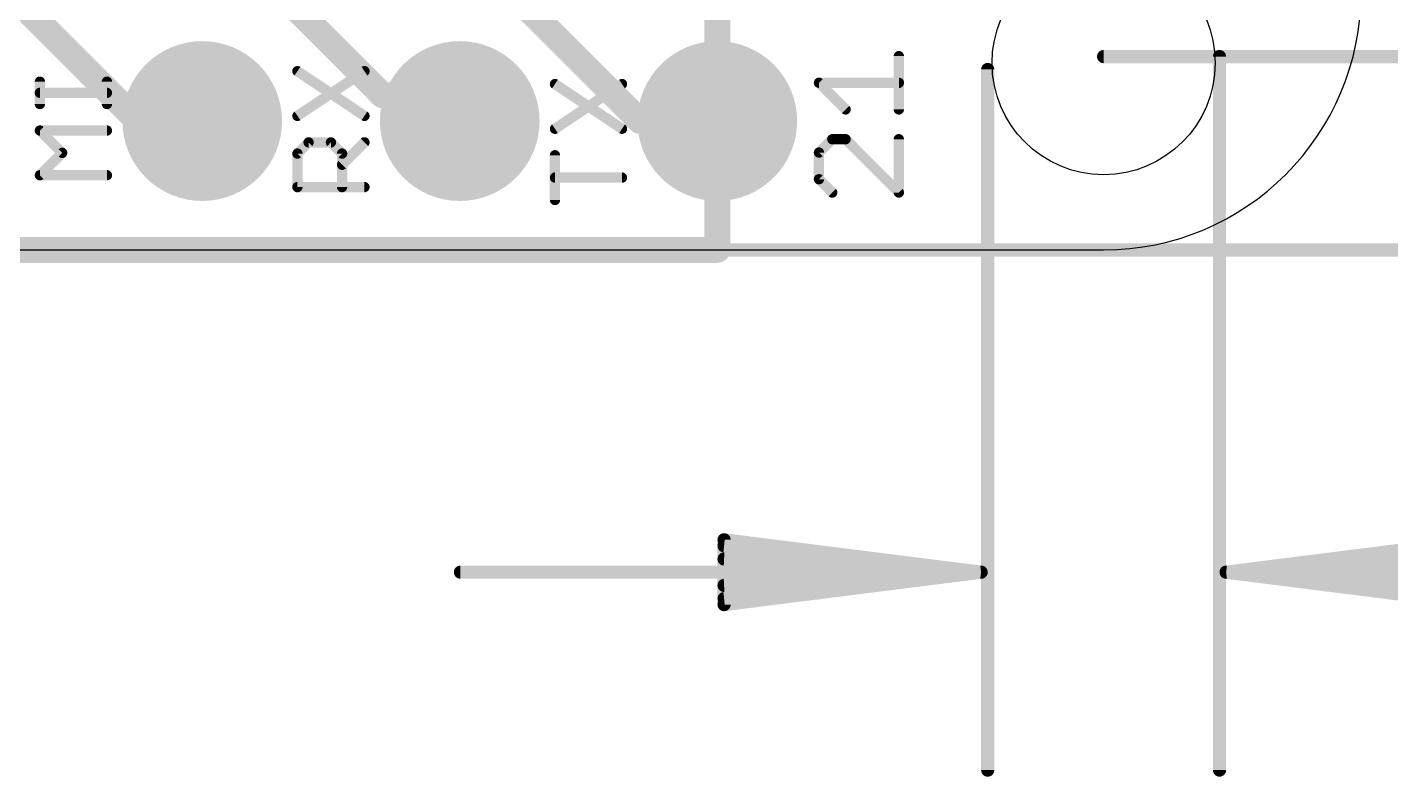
# Model space of a CAD drawing. Extents: x -6.8 to 60.3, y -8.9 to 34.9.
# Drawn here: x 37.64 to 51.09, y -5.19 to 2.19 of the extents above; entities that cross this region are included whole.
import ezdxf

# ---------------------------------------------------------------- set-up
doc = ezdxf.new("R2010")
doc.units = 0
for name, color, linetype in [('1', 12, 'CONTINUOUS'), ('16', 132, 'CONTINUOUS'), ('17', 110, 'CONTINUOUS'), ('20', 53, 'CONTINUOUS'), ('21', 40, 'CONTINUOUS'), ('47', 253, 'CONTINUOUS')]:
    doc.layers.add(name, color=color, linetype=linetype)

# ---------------------------------------------------------------- blocks, each defined once
blk = doc.blocks.new('ROUNDP')
at = {"const_width": 0.5}
blk.add_lwpolyline([(0, -0.25, 1), (0, 0.25, 1), (0, -0.25)], format="xyb", dxfattribs=at)

msp = doc.modelspace()

# ---------------------------------------------------------------- linework, layer by layer
at = {"layer": '1', "const_width": 0.254}
for points in [[(44.45, 0), (44.45, 22.86)], [(0, 0), (44.45, 0)]]:
    msp.add_lwpolyline(points, dxfattribs=at)
at = {"layer": '1', "const_width": 0.127}
for points in [[(44.3865, 0, 1), (44.5135, 0)], [(44.45, -0.0635, 1), (44.45, 0.0635)]]:
    msp.add_lwpolyline(points, format="xyb", dxfattribs=at)
at = {"layer": '16', "const_width": 0.254}
for points in [[(44.45, 0), (44.45, 22.86)], [(38.481, 4.191), (41.148, 1.524)], [(37.5158, 2.4892), (38.735, 1.27)], [(42.418, 2.54), (43.688, 1.27)], [(41.148, 1.524), (41.656, 1.524)], [(41.656, 1.524), (41.91, 1.27)], [(38.735, 1.27), (39.37, 1.27)], [(43.688, 1.27), (44.45, 1.27)], [(0, 0), (44.45, 0)]]:
    msp.add_lwpolyline(points, dxfattribs=at)
at = {"layer": '16', "const_width": 0.127}
for points in [[(41.148, 1.5875, 1), (41.148, 1.4605)], [(41.1031, 1.4791, 1), (41.1929, 1.5689)], [(41.7009, 1.5689, 1), (41.6111, 1.4791)], [(41.656, 1.4605, 1), (41.656, 1.5875)], [(38.735, 1.3335, 1), (38.735, 1.2065)], [(38.6901, 1.2251, 1), (38.7799, 1.3149)], [(39.37, 1.2065, 1), (39.37, 1.3335)], [(41.8651, 1.2251, 1), (41.9549, 1.3149)], [(43.688, 1.3335, 1), (43.688, 1.2065)], [(43.6431, 1.2251, 1), (43.7329, 1.3149)], [(44.45, 1.2065, 1), (44.45, 1.3335)], [(44.3865, 0, 1), (44.5135, 0)], [(44.45, -0.0635, 1), (44.45, 0.0635)]]:
    msp.add_lwpolyline(points, format="xyb", dxfattribs=at)
at = {"layer": '20'}
msp.add_line((2.54, 0), (48.26, 0), dxfattribs=at)
msp.add_circle((48.26, 1.8415), 1.1, dxfattribs=at)
msp.add_arc((48.26, 2.54), 2.54, 270, 0, dxfattribs=at)
at = {"layer": '21', "const_width": 0.1016}
for points in [[(46.2407, 1.3843), (46.2407, 1.9097)], [(40.3092, 1.3208), (40.9702, 1.7614)], [(40.3092, 1.7614), (40.9702, 1.3208)], [(37.7692, 1.4377), (37.7692, 1.6581)], [(38.4302, 1.4377), (38.4302, 1.6581)], [(42.8492, 1.1938), (43.5102, 1.6344)], [(42.8492, 1.6344), (43.5102, 1.1938)], [(45.7153, 1.3843), (45.4526, 1.647)], [(45.4526, 1.647), (46.2407, 1.647)], [(38.4302, 1.5479), (37.7692, 1.5479)], [(37.9896, 0.9564), (37.7692, 1.1767)], [(37.7692, 1.1767), (38.4302, 1.1767)], [(40.3092, 0.9496), (40.4194, 1.0598)], [(40.4194, 1.0598), (40.6397, 1.0598)], [(40.6397, 1.0598), (40.7499, 0.9496)], [(40.7499, 0.8395), (40.9702, 1.0598)], [(45.584, 1.0911), (45.4526, 0.9598)], [(45.7153, 1.0911), (45.584, 1.0911)], [(46.2407, 0.5657), (45.7153, 1.0911)], [(46.2407, 1.0911), (46.2407, 0.5657)], [(37.7692, 0.7361), (37.9896, 0.9564)], [(40.3092, 0.6192), (40.3092, 0.9496)], [(40.7499, 0.9496), (40.7499, 0.6192)], [(42.8492, 0.4922), (42.8492, 0.9328)], [(45.4526, 0.9598), (45.4526, 0.6971)], [(38.4302, 0.7361), (37.7692, 0.7361)], [(43.5102, 0.7125), (42.8492, 0.7125)], [(45.4526, 0.6971), (45.584, 0.5657)], [(40.9702, 0.6192), (40.3092, 0.6192)]]:
    msp.add_lwpolyline(points, dxfattribs=at)
at = {"layer": '21', "const_width": 0.0508}
for points in [[(46.2661, 1.9097, 1), (46.2153, 1.9097)], [(40.3233, 1.7826, 1), (40.2951, 1.7403)], [(40.9843, 1.7403, 1), (40.9561, 1.7826)], [(37.7946, 1.6581, 1), (37.7438, 1.6581)], [(38.4556, 1.6581, 1), (38.4048, 1.6581)], [(42.8633, 1.6556, 1), (42.8351, 1.6133)], [(43.5243, 1.6133, 1), (43.4961, 1.6556)], [(45.4706, 1.665, 1), (45.4347, 1.629)], [(45.4526, 1.6724, 1), (45.4526, 1.6216)], [(46.2407, 1.6216, 1), (46.2407, 1.6724)], [(37.7692, 1.5733, 1), (37.7692, 1.5225)], [(38.4302, 1.5225, 1), (38.4302, 1.5733)], [(37.7438, 1.4377, 1), (37.7946, 1.4377)], [(38.4048, 1.4377, 1), (38.4556, 1.4377)], [(40.2951, 1.3419, 1), (40.3233, 1.2997)], [(40.9561, 1.2997, 1), (40.9843, 1.3419)], [(45.6974, 1.3663, 1), (45.7333, 1.4023)], [(46.2153, 1.3843, 1), (46.2661, 1.3843)], [(37.7692, 1.2021, 1), (37.7692, 1.1513)], [(37.7872, 1.1947, 1), (37.7513, 1.1588)], [(38.4302, 1.1513, 1), (38.4302, 1.2021)], [(42.8351, 1.2149, 1), (42.8633, 1.1727)], [(43.4961, 1.1727, 1), (43.5243, 1.2149)], [(40.4194, 1.0852, 1), (40.4194, 1.0344)], [(40.4374, 1.0418, 1), (40.4014, 1.0778)], [(40.6577, 1.0778, 1), (40.6218, 1.0418)], [(40.6397, 1.0344, 1), (40.6397, 1.0852)], [(40.9882, 1.0418, 1), (40.9522, 1.0778)], [(45.584, 1.1165, 1), (45.584, 1.0657)], [(45.6019, 1.0731, 1), (45.566, 1.1091)], [(45.7333, 1.1091, 1), (45.6974, 1.0731)], [(45.7153, 1.0657, 1), (45.7153, 1.1165)], [(46.2661, 1.0911, 1), (46.2153, 1.0911)], [(38.0075, 0.9385, 1), (37.9716, 0.9744)], [(37.9716, 0.9385, 1), (38.0075, 0.9744)], [(40.3346, 0.9496, 1), (40.2838, 0.9496)], [(40.2913, 0.9676, 1), (40.3272, 0.9317)], [(40.7753, 0.9496, 1), (40.7245, 0.9496)], [(40.7319, 0.9317, 1), (40.7678, 0.9676)], [(42.8746, 0.9328, 1), (42.8238, 0.9328)], [(45.478, 0.9598, 1), (45.4272, 0.9598)], [(45.4347, 0.9777, 1), (45.4706, 0.9418)], [(40.7319, 0.8574, 1), (40.7678, 0.8215)], [(37.7692, 0.7615, 1), (37.7692, 0.7107)], [(37.7513, 0.7541, 1), (37.7872, 0.7181)], [(38.4302, 0.7107, 1), (38.4302, 0.7615)], [(42.8492, 0.7379, 1), (42.8492, 0.6871)], [(43.5102, 0.6871, 1), (43.5102, 0.7379)], [(45.4272, 0.6971, 1), (45.478, 0.6971)], [(45.4706, 0.715, 1), (45.4347, 0.6791)], [(40.3092, 0.6446, 1), (40.3092, 0.5938)], [(40.2838, 0.6192, 1), (40.3346, 0.6192)], [(40.7245, 0.6192, 1), (40.7753, 0.6192)], [(40.9702, 0.5938, 1), (40.9702, 0.6446)], [(45.566, 0.5478, 1), (45.6019, 0.5837)], [(46.2153, 0.5657, 1), (46.2661, 0.5657)], [(46.2227, 0.5478, 1), (46.2587, 0.5837)], [(42.8238, 0.4922, 1), (42.8746, 0.4922)]]:
    msp.add_lwpolyline(points, format="xyb", dxfattribs=at)
at = {"layer": '47', "const_width": 0.13}
for points in [[(48.26, 1.905), (56.179, 1.905)], [(49.403, 1.905), (49.403, -5.125)], [(47.117, 1.778), (47.117, -5.125)], [(20.574, 0), (60.243, 0)], [(47.052, -3.175), (44.517, -2.8558)], [(44.517, -2.8558), (44.517, -3.4942)], [(49.468, -3.175), (52.003, -2.8558)], [(47.052, -3.175), (44.517, -2.915)], [(49.468, -3.175), (52.003, -2.915)], [(47.052, -3.175), (44.517, -3.045)], [(49.468, -3.175), (52.003, -3.045)], [(47.052, -3.175), (41.917, -3.175)], [(44.517, -3.4942), (47.052, -3.175)], [(44.517, -3.305), (47.052, -3.175)], [(44.517, -3.435), (47.052, -3.175)], [(49.468, -3.175), (56.9658, -3.175)], [(52.003, -3.4942), (49.468, -3.175)], [(52.003, -3.305), (49.468, -3.175)], [(52.003, -3.435), (49.468, -3.175)]]:
    msp.add_lwpolyline(points, dxfattribs=at)
at = {"layer": '47', "const_width": 0.065}
for points in [[(48.26, 1.9375, 1), (48.26, 1.8725)], [(49.4355, 1.905, 1), (49.3705, 1.905)], [(47.1495, 1.778, 1), (47.0845, 1.778)], [(44.5211, -2.8235, 1), (44.5129, -2.888)], [(44.5495, -2.8558, 1), (44.4845, -2.8558)], [(44.5203, -2.8827, 1), (44.5137, -2.9473)], [(44.5187, -3.0125, 1), (44.5153, -3.0775)], [(41.917, -3.1425, 1), (41.917, -3.2075)], [(47.0561, -3.2072, 1), (47.0479, -3.1428)], [(47.0479, -3.2072, 1), (47.0561, -3.1428)], [(47.0553, -3.2073, 1), (47.0487, -3.1427)], [(47.0487, -3.2073, 1), (47.0553, -3.1427)], [(47.0503, -3.2075, 1), (47.0537, -3.1425)], [(47.0537, -3.2075, 1), (47.0503, -3.1425)], [(47.052, -3.2075, 1), (47.052, -3.1425)], [(49.468, -3.1425, 1), (49.468, -3.2075)], [(49.4721, -3.1428, 1), (49.4639, -3.2072)], [(49.4663, -3.1425, 1), (49.4697, -3.2075)], [(49.4697, -3.1425, 1), (49.4663, -3.2075)], [(49.4713, -3.1427, 1), (49.4647, -3.2073)], [(49.4647, -3.1427, 1), (49.4713, -3.2073)], [(49.4639, -3.1428, 1), (49.4721, -3.2072)], [(44.5153, -3.2725, 1), (44.5187, -3.3375)], [(44.5137, -3.4027, 1), (44.5203, -3.4673)], [(44.5129, -3.462, 1), (44.5211, -3.5265)], [(44.4845, -3.4942, 1), (44.5495, -3.4942)], [(47.0845, -5.125, 1), (47.1495, -5.125)], [(49.3705, -5.125, 1), (49.4355, -5.125)]]:
    msp.add_lwpolyline(points, format="xyb", dxfattribs=at)

# ---------------------------------------------------------------- block references
at = {"layer": '17', "xscale": 1.5748, "yscale": 1.5748, "rotation": 270}
for p in [(39.37, 1.27), (39.37, 1.27), (41.91, 1.27), (41.91, 1.27), (44.45, 1.27), (44.45, 1.27)]:
    msp.add_blockref('ROUNDP', p, dxfattribs=at)

doc.saveas('drawing.dxf')
